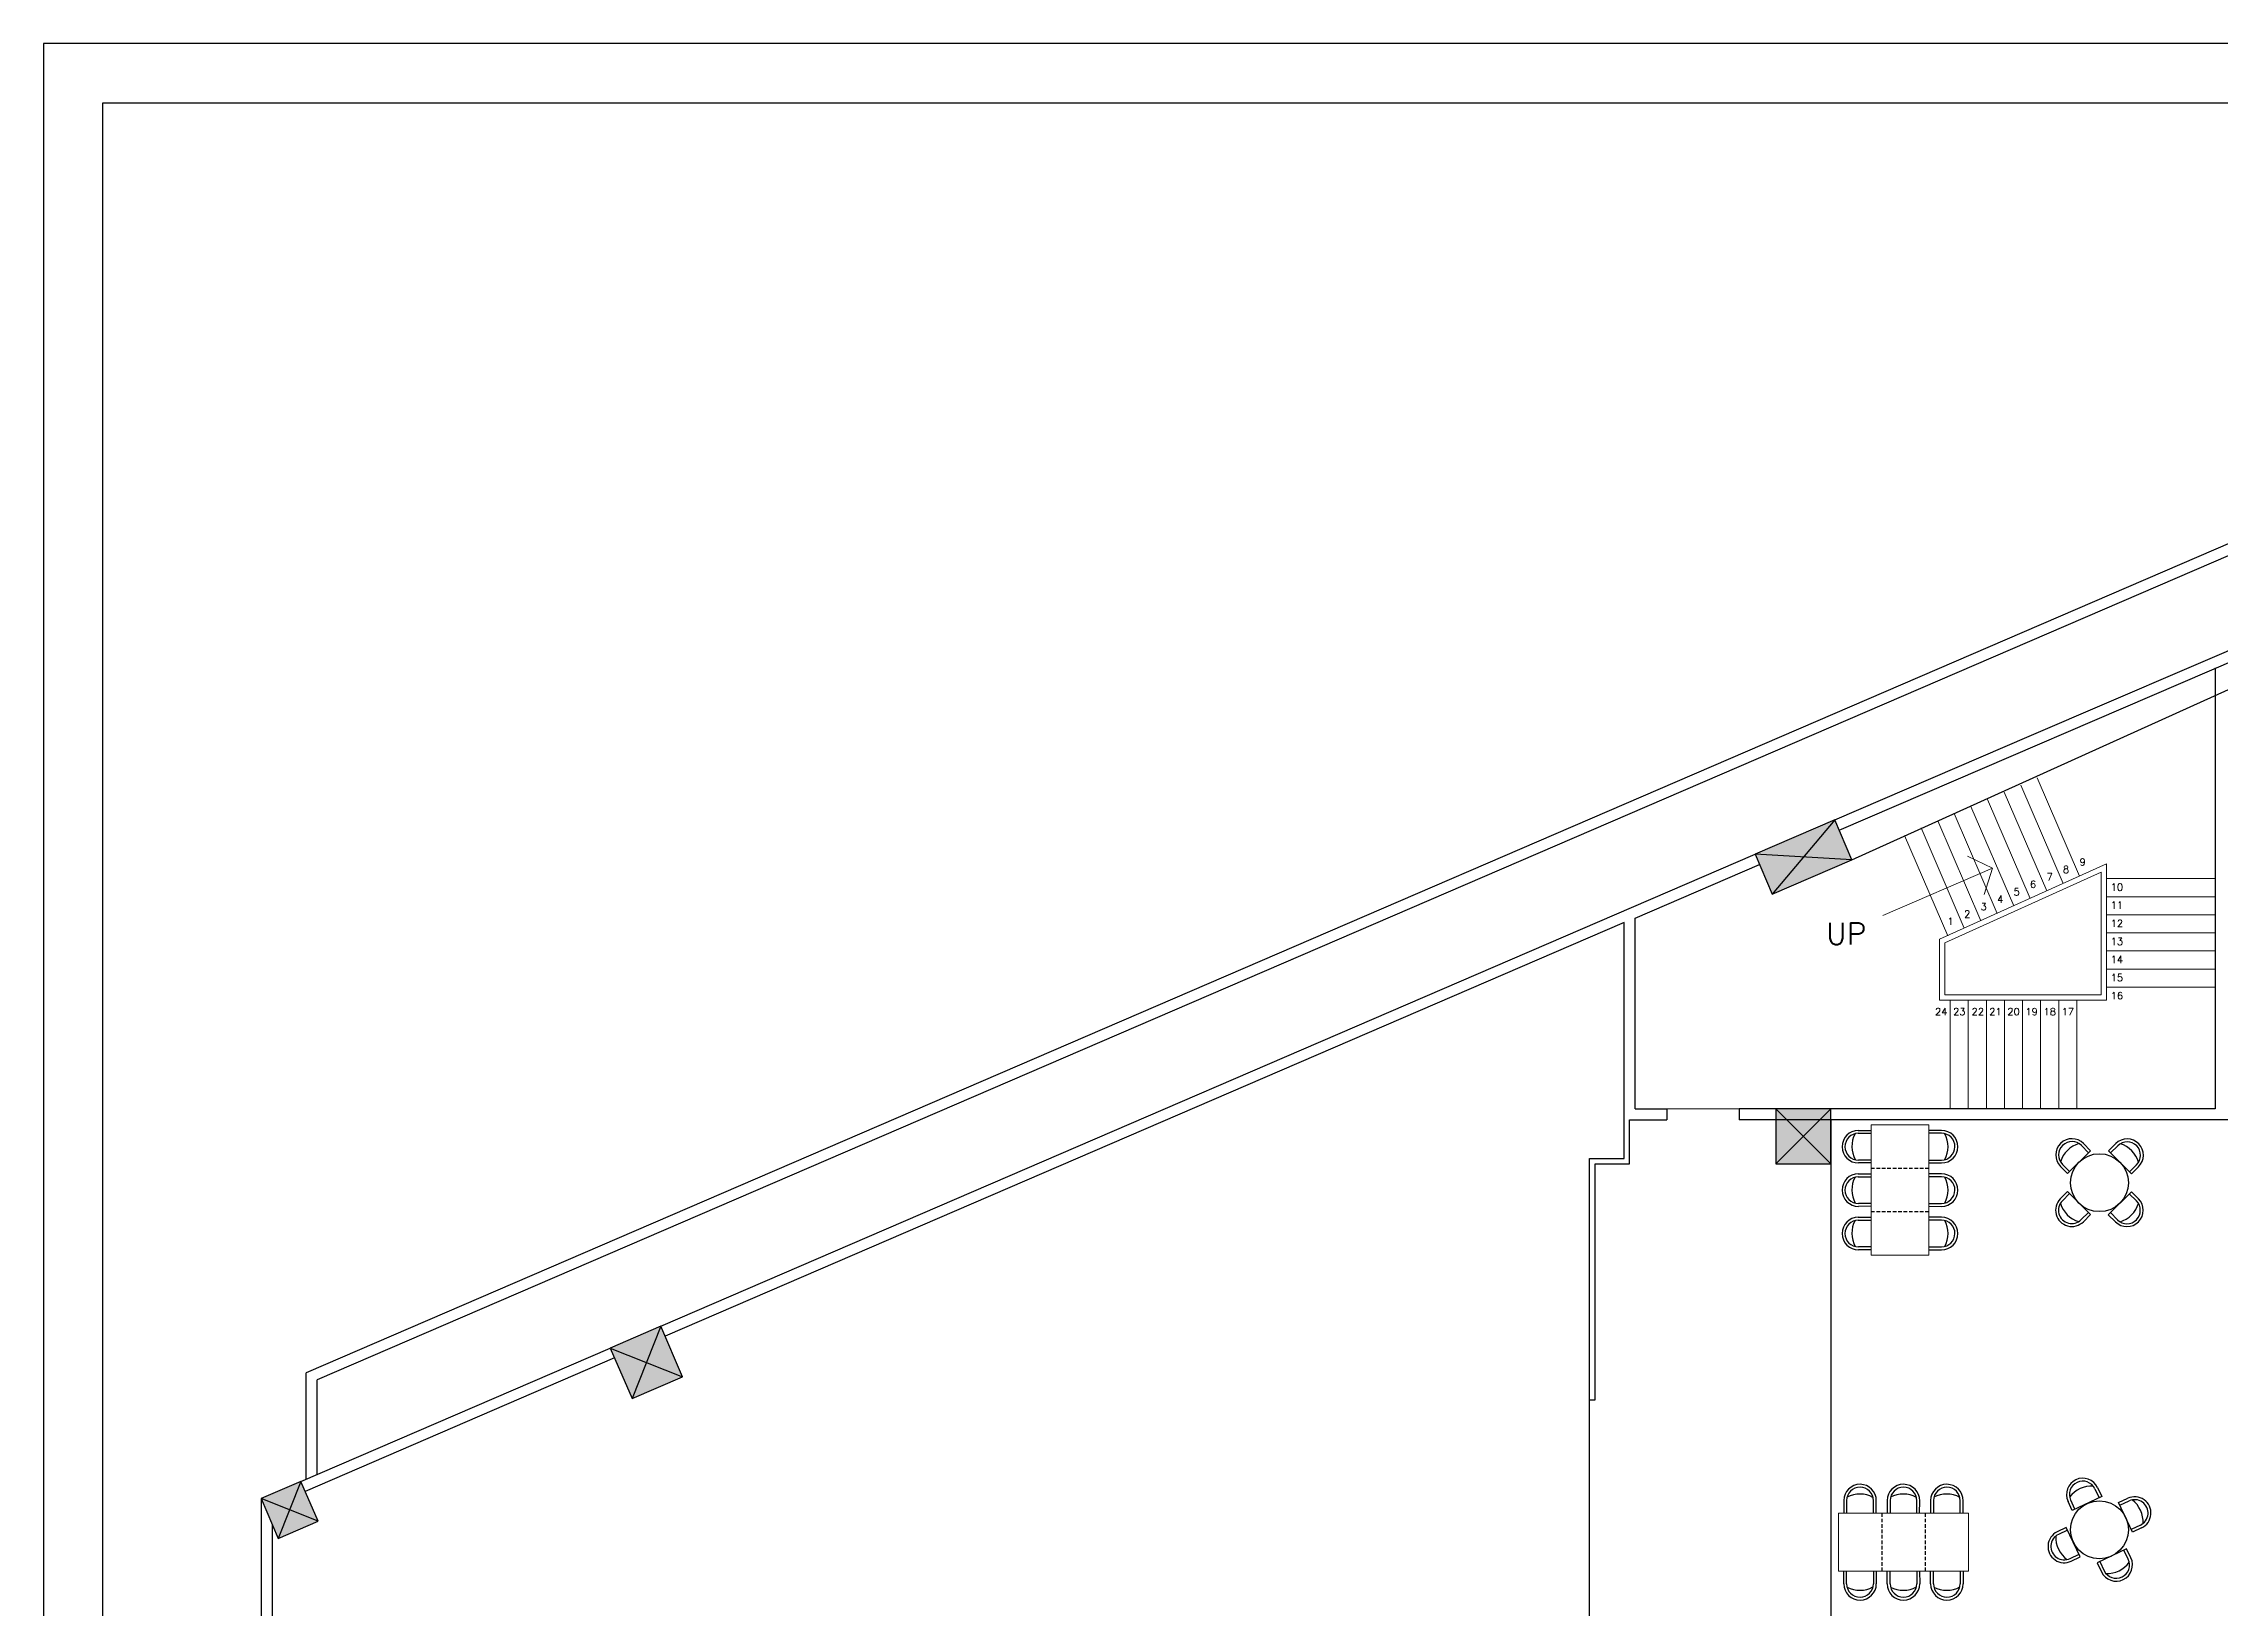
# Model space of a CAD drawing. Extents: x -14054 to 906348, y -36965 to 188562.
# Drawn here: x 551692 to 581786, y 118349 to 139976 of the extents above; entities that cross this region are included whole.
import ezdxf

# ---------------------------------------------------------------- set-up
doc = ezdxf.new("R2010")
doc.units = 0
doc.header["$LTSCALE"] = 1000
doc.header["$MEASUREMENT"] = 0
doc.linetypes.add('HIDDEN', pattern=[0.375, 0.25, -0.125])
for name, color, linetype in [('BOR', 5, 'CONTINUOUS'), ('COL', 5, 'CONTINUOUS'), ('DOOR', 6, 'CONTINUOUS'), ('INTERIOR', 1, 'CONTINUOUS'), ('SOLID', 252, 'CONTINUOUS')]:
    doc.layers.add(name, color=color, linetype=linetype)
for name, color, linetype, lineweight in [('FURN', 8, 'CONTINUOUS', 13), ('STAIR', 4, 'CONTINUOUS', 15), ('TEXT', 3, 'CONTINUOUS', 15), ('WALL', 2, 'CONTINUOUS', 30), ('WIN', 6, 'CONTINUOUS', 9)]:
    doc.layers.add(name, color=color, linetype=linetype, lineweight=lineweight)
doc.styles.add('ROMAN', font='ROMANS')

# ---------------------------------------------------------------- blocks, each defined once
blk = doc.blocks.new('E')
at = {"layer": 'FURN'}
blk.add_lwpolyline([(0, -800), (1800, -800), (1800, 0), (0, 0)], close=True, dxfattribs=at)
at = {"layer": 'INTERIOR', "color": 1}
for p, q in [((76, 0), (75, 174)), ((525, 176), (526, 0)), ((676, 0), (675, 174)), ((1125, 176), (1126, 0)), ((1276, 0), (1275, 174)), ((1725, 176), (1726, 0)), ((76, -800), (75, -974)), ((525, -976), (526, -800)), ((676, -800), (675, -974)), ((1125, -976), (1126, -800)), ((1276, -800), (1275, -974)), ((1725, -976), (1726, -800))]:
    blk.add_line(p, q, dxfattribs=at)
at = {"layer": 'INTERIOR', "color": 8}
for p, q in [((116, 0), (115, 174)), ((485, 176), (485, 0)), ((716, 0), (715, 174)), ((1085, 176), (1085, 0)), ((1316, 0), (1315, 174)), ((1685, 176), (1685, 0)), ((116, -800), (115, -974)), ((485, -976), (485, -800)), ((716, -800), (715, -974)), ((1085, -976), (1085, -800)), ((1316, -800), (1315, -974)), ((1685, -976), (1685, -800))]:
    blk.add_line(p, q, dxfattribs=at)
at = {"layer": 'INTERIOR', "linetype": 'HIDDEN', "ltscale": 0.2}
for p, q in [((600, -800), (600, 0)), ((1200, -800), (1200, 0))]:
    blk.add_line(p, q, dxfattribs=at)
at = {"layer": 'INTERIOR', "color": 1}
for centre, start, end in [((300, 175), 0.3056, 180.3056), ((900, 175), 0.3056, 180.3056), ((1500, 175), 0.3056, 180.3056), ((300, -975), 179.6944, 359.6944), ((900, -975), 179.6944, 359.6944), ((1500, -975), 179.6944, 359.6944)]:
    blk.add_arc(centre, 225, start, end, dxfattribs=at)
at = {"layer": 'INTERIOR', "color": 8}
for centre, radius, start, end in [((300, 175), 185, 0.3056, 180.3056), ((900, 175), 185, 0.3056, 180.3056), ((1500, 175), 185, 0.3056, 180.3056), ((302, -111), 376, 61.8179, 118.7932), ((902, -111), 376, 61.8179, 118.7932), ((1502, -111), 376, 61.8179, 118.7932), ((300, -975), 185, 179.6944, 359.6944), ((302, -689), 376, 241.2068, 298.1821), ((900, -975), 185, 179.6944, 359.6944), ((902, -689), 376, 241.2068, 298.1821), ((1500, -975), 185, 179.6944, 359.6944), ((1502, -689), 376, 241.2068, 298.1821)]:
    blk.add_arc(centre, radius, start, end, dxfattribs=at)
blk = doc.blocks.new('*U46')
at = {"layer": 'SOLID'}
for points in [[(575589.14, 128221.13), (576691.09, 128696.2), (576453.55, 129247.18), (575351.6, 128772.1)], [(575640.34, 124494.15), (576400.34, 124494.15), (576400.34, 125254.15), (575640.34, 125254.15)], [(559826.83, 121250.76), (560524.74, 121551.64), (560223.85, 122249.55), (559525.95, 121948.66)], [(554935.62, 119316.9), (555486.6, 119554.43), (555249.06, 120105.41), (554698.08, 119867.87)]]:
    blk.add_hatch(color=256, dxfattribs=at).paths.add_polyline_path(points)
at = {"layer": 'BOR', "color": 2, "ltscale": 140}
for points in [[(551691.67, 139976.49), (551691.67, 60441.6), (659079.84, 60441.6), (659079.84, 139976.49)], [(658260.59, 61260.85), (552510.93, 61260.85), (552510.93, 139157.23), (658260.59, 139157.23)]]:
    blk.add_lwpolyline(points, close=True, dxfattribs=at)
at = {"layer": 'COL', "color": 7}
for p, q in [((576453.55, 129247.18), (575589.14, 128221.13)), ((576691.09, 128696.2), (575351.6, 128772.1)), ((576400.34, 125254.15), (575640.34, 124494.15)), ((575640.34, 125254.15), (576400.34, 124494.15)), ((560223.85, 122249.55), (559826.83, 121250.76)), ((559525.95, 121948.66), (560524.74, 121551.64)), ((555249.06, 120105.41), (554935.62, 119316.9)), ((555486.6, 119554.43), (554698.08, 119867.87))]:
    blk.add_line(p, q, dxfattribs=at)
at = {"layer": 'COL'}
for points in [[(575589.14, 128221.13), (576691.09, 128696.2), (576453.55, 129247.18), (575351.6, 128772.1)], [(576400.34, 124494.15), (576400.34, 125254.15), (575640.34, 125254.15), (575640.34, 124494.15)], [(559826.83, 121250.76), (560524.74, 121551.64), (560223.85, 122249.55), (559525.95, 121948.66)], [(554935.62, 119316.9), (555486.6, 119554.43), (555249.06, 120105.41), (554698.08, 119867.87)]]:
    blk.add_lwpolyline(points, close=True, dxfattribs=at)
at = {"layer": 'DOOR'}
blk.add_line((573065.34, 118233.77), (573065.34, 121233.77), dxfattribs=at)
at = {"layer": 'INTERIOR'}
for p, q in [((579991.03, 124675.52), (579671.18, 124358.98)), ((580555.06, 124355.37), (580238.52, 124675.22)), ((579987.98, 123792.2), (579670.33, 124110.93)), ((580554.21, 124108.44), (580235.47, 123790.79)), ((580144.86, 119894.58), (579738, 119702.31)), ((580570.46, 119405.2), (580378.19, 119812.06)), ((579848.47, 119062.46), (579654.77, 119468.64)), ((580487.6, 119172.59), (580081.42, 118978.89))]:
    blk.add_line(p, q, dxfattribs=at)
at = {"layer": 'INTERIOR', "color": 8}
for p, q in [((579865.55, 124745.89), (579962.47, 124647.25)), ((580266.78, 124646.66), (580366.36, 124744.51)), ((579699.74, 124387.24), (579601.89, 124486.82)), ((580625.43, 124480.85), (580526.79, 124383.93)), ((579698.69, 124082.47), (579600.16, 123983.57)), ((580623.71, 123982.49), (580525.75, 124080.08)), ((579862.03, 123722.69), (579959.62, 123820.65)), ((580263.93, 123819.15), (580362.83, 123720.62)), ((579774.33, 119719.47), (579715.14, 119845.91)), ((580049.9, 120002.64), (580108.53, 119877.41)), ((580395.35, 119775.73), (580521.79, 119834.93)), ((580678.52, 119500.16), (580553.29, 119441.53)), ((579672.07, 119432.38), (579546.27, 119371.84)), ((579706.57, 119038.76), (579831.17, 119098.73)), ((580117.69, 118996.19), (580178.23, 118870.39)), ((580511.3, 119030.69), (580451.33, 119155.29))]:
    blk.add_line(p, q, dxfattribs=at)
at = {"layer": 'INTERIOR', "color": 1}
for p, q in [((579894.21, 124774.05), (579991.03, 124675.52)), ((580238.52, 124675.22), (580338.2, 124773.17)), ((579671.18, 124358.98), (579573.24, 124458.66)), ((580653.59, 124452.19), (580555.06, 124355.37)), ((579670.33, 124110.93), (579571.7, 124011.93)), ((580652.07, 124010.95), (580554.21, 124108.44)), ((579890.49, 123694.34), (579987.98, 123792.2)), ((580235.47, 123790.79), (580334.47, 123692.16)), ((579738, 119702.31), (579678.75, 119828.87)), ((580086.29, 120019.68), (580144.86, 119894.58)), ((580378.19, 119812.06), (580504.75, 119871.32)), ((579654.77, 119468.64), (579528.85, 119408.04)), ((580695.56, 119463.77), (580570.46, 119405.2)), ((579724, 119002.56), (579848.47, 119062.46)), ((580081.42, 118978.89), (580142.02, 118852.97)), ((580547.5, 119048.12), (580487.6, 119172.59))]:
    blk.add_line(p, q, dxfattribs=at)
at = {"layer": 'INTERIOR'}
for centre in [(580112.97, 124233.43), (580112.97, 119437.09)]:
    blk.add_circle(centre, 400, dxfattribs=at)
at = {"layer": 'INTERIOR', "color": 1}
for centre, start, end in [((579733.72, 124616.35), 44.497047, 224.497047), ((580495.89, 124612.68), 314.497047, 134.497047), ((579731.1, 123853.13), 135.108227, 315.108227), ((580493.27, 123851.56), 225.108227, 45.108227), ((579882.52, 119924.27), 25.08888, 205.08888), ((580600.15, 119667.54), 295.08888, 115.08888), ((579626.42, 119205.3), 115.700059, 295.700059), ((580344.76, 118950.54), 205.700059, 25.700059)]:
    blk.add_arc(centre, 225, start, end, dxfattribs=at)
at = {"layer": 'INTERIOR', "color": 8}
for centre, radius, start, end in [((579733.72, 124616.35), 184.82, 44.497047, 224.497047), ((579934.38, 124412.14), 376.18, 106.00939, 162.984705), ((580495.89, 124612.68), 184.82, 314.497047, 134.497047), ((580291.68, 124412.02), 376.18, 16.00939, 72.984705), ((579731.1, 123853.13), 184.82, 135.108227, 315.108227), ((579933.15, 124055.95), 376.18, 196.620569, 253.595885), ((580493.27, 123851.56), 184.82, 225.108227, 45.108227), ((580290.45, 124053.61), 376.18, 286.620569, 343.595885), ((579882.52, 119924.27), 184.82, 25.08888, 205.08888), ((580003.91, 119664.99), 376.18, 86.601222, 143.576538), ((580600.15, 119667.54), 184.82, 295.08888, 115.08888), ((580340.87, 119546.15), 376.18, 356.601222, 53.576538), ((579626.42, 119205.3), 184.82, 115.700059, 295.700059), ((579884.4, 119329.45), 376.18, 177.212402, 234.187717), ((580344.76, 118950.54), 184.82, 205.700059, 25.700059), ((580220.61, 119208.52), 376.18, 267.212402, 324.187717)]:
    blk.add_arc(centre, radius, start, end, dxfattribs=at)
at = {"layer": 'STAIR'}
for p, q in [((579611.42, 128367.63), (579024.39, 129729.28)), ((579839.27, 128470.62), (579253.96, 129828.26)), ((578927.89, 128058.68), (578335.68, 129432.33)), ((579155.73, 128161.67), (578565.25, 129531.32)), ((579383.58, 128264.65), (578794.82, 129630.3)), ((578244.35, 127749.73), (577646.96, 129135.39)), ((578472.2, 127852.72), (577876.54, 129234.37)), ((578700.04, 127955.7), (578106.11, 129333.35)), ((578016.51, 127646.75), (577419.12, 129032.4)), ((580210.94, 128435.35), (581710.94, 128435.35)), ((580210.94, 128185.35), (581710.94, 128185.35)), ((580210.94, 127935.35), (581710.94, 127935.35)), ((580210.94, 127685.35), (581710.94, 127685.35)), ((580210.94, 127435.35), (581710.94, 127435.35)), ((580210.94, 127185.35), (581710.94, 127185.35)), ((578050.34, 126754.15), (578050.34, 125254.15)), ((578300.34, 126754.15), (578300.34, 125254.15)), ((578550.34, 126754.15), (578550.34, 125254.15)), ((578800.34, 126754.15), (578800.34, 125254.15)), ((579050.34, 126754.15), (579050.34, 125254.15)), ((579300.34, 126754.15), (579300.34, 125254.15)), ((579550.34, 126754.15), (579550.34, 125254.15)), ((579800.34, 126754.15), (579800.34, 125254.15)), ((580210.94, 126935.35), (581710.94, 126935.35))]:
    blk.add_line(p, q, dxfattribs=at)
at = {"layer": 'STAIR', "linetype": 'Continuous'}
blk.add_line((578633.12, 128580.46), (577117.94, 127927.22), dxfattribs=at)
at = {"layer": 'STAIR', "color": 3}
for p, q in [((577900.34, 127596.67), (580210.94, 128641.03)), ((577975.34, 127548.26), (580135.94, 128524.83)), ((580135.94, 126829.15), (580135.94, 128524.83)), ((580210.94, 126754.15), (580210.94, 128641.03)), ((577900.34, 127596.67), (577900.34, 126754.15)), ((577975.34, 127548.26), (577975.34, 126829.15)), ((580210.94, 126754.15), (577900.34, 126754.15)), ((580135.94, 126829.15), (577975.34, 126829.15))]:
    blk.add_line(p, q, dxfattribs=at)
at = {"layer": 'STAIR', "linetype": 'Continuous'}
blk.add_lwpolyline([(578517.44, 128217.3), (578633.12, 128580.46), (578289.66, 128745.66)], dxfattribs=at)
at = {"layer": 'WALL'}
for p, q in [((583659.96, 133824.15), (555323.08, 121606.4)), ((583690.92, 133674.15), (555473.08, 121507.72)), ((576691.09, 128696.2), (583570.99, 131805.85)), ((581710.94, 131350.33), (581710.94, 125254.15)), ((573543.34, 125104.15), (573543.34, 127828.21)), ((573693.34, 125254.15), (573693.34, 127888.9)), ((573693.34, 125254.15), (574133.95, 125254.15)), ((574133.95, 125254.15), (574133.95, 125104.15)), ((575133.95, 125254.15), (575133.95, 125104.15)), ((573543.34, 124569.15), (573543.34, 125104.15)), ((573618.34, 125104.15), (574133.95, 125104.15)), ((573618.34, 124494.15), (573618.34, 125104.15)), ((576400.34, 125104.15), (576400.34, 99873.15)), ((573065.34, 124569.15), (573543.34, 124569.15)), ((573065.34, 121233.77), (573065.34, 124569.15)), ((573140.34, 124494.15), (573618.34, 124494.15)), ((573140.34, 121233.77), (573140.34, 124494.15)), ((576400.34, 124494.15), (576400.34, 97573.15)), ((555323.08, 120137.32), (555323.08, 121606.4)), ((555473.08, 120201.98), (555473.08, 121507.72)), ((573065.34, 121233.77), (573140.34, 121233.77))]:
    blk.add_line(p, q, dxfattribs=at)
at = {"layer": 'WALL', "color": 2, "ltscale": 140}
for p, q in [((579140.35, 130405.34), (583963.59, 132474.15)), ((576515.31, 129103.92), (583450.07, 132089.72)), ((576453.17, 129246.73), (579140.35, 130405.34)), ((560223.73, 122249.22), (575352.27, 128772.06)), ((573693.34, 127888.9), (575413.13, 128629.36)), ((573543.34, 127828.21), (560283.11, 122112.11)), ((581710.94, 125254.15), (575133.95, 125254.15)), ((583640.34, 125104.15), (575133.95, 125104.15)), ((555248.55, 120104.12), (559526.3, 121948.52)), ((559585.19, 121811.26), (555308.44, 119967.67)), ((554702.4, 119868.64), (554702.4, 117285.1)), ((554852.4, 119509.94), (554852.4, 117289.15))]:
    blk.add_line(p, q, dxfattribs=at)
at = {"layer": 'WIN'}
blk.add_line((574133.95, 125254.15), (575133.95, 125254.15), dxfattribs=at)
at = {"layer": 'FURN'}
for p, rotation in [((576955.38, 123230.85), 89.99999999999999), ((578303.37, 118864.67), 180), ((578303.37, 118864.67), 180)]:
    blk.add_blockref('E', p, dxfattribs=dict(at, rotation=rotation))
at = {"layer": 'TEXT', "color": 3, "ltscale": 140, "style": 'ROMAN'}
for s, height, p in [('7', 100, (579381.29, 128409.54)), ('8', 100, (579609.13, 128512.53)), ('9', 100, (579836.98, 128615.51)), ('5', 100, (578925.6, 128203.57)), ('6', 100, (579153.44, 128306.56)), ('10', 100, (580268.1, 128267.75)), ('2', 100, (578242.06, 127894.62)), ('3', 100, (578469.91, 127997.61)), ('4', 100, (578697.75, 128100.59)), ('11', 100, (580268.1, 128017.75)), ('UP', 300, (576335.34, 127526.17)), ('1', 100, (578012.49, 127795.65)), ('12', 100, (580268.1, 127767.75)), ('13', 100, (580268.1, 127517.75)), ('14', 100, (580268.1, 127267.75)), ('15', 100, (580268.1, 127017.75)), ('16', 100, (580268.1, 126767.75)), ('24', 100, (577840.1, 126546.75)), ('23', 100, (578090.1, 126546.75)), ('22', 100, (578345.39, 126546.75)), ('21', 100, (578590.1, 126546.75)), ('20', 100, (578840.1, 126546.75)), ('19', 100, (579090.1, 126546.75)), ('18', 100, (579340.1, 126546.75)), ('17', 100, (579590.1, 126546.75))]:
    blk.add_text(s, height=height, dxfattribs=at).set_placement(p)

msp = doc.modelspace()

# ---------------------------------------------------------------- block references
at = {"layer": 'TEXT'}
msp.add_blockref('*U46', (0, 0), dxfattribs=at)

doc.saveas('drawing.dxf')
